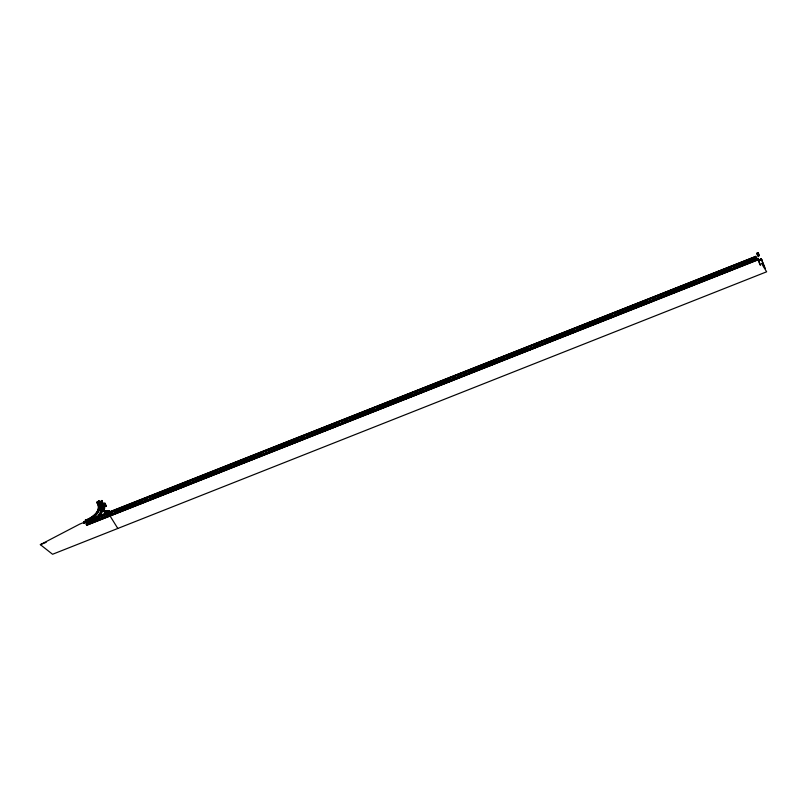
<?xml version="1.0" encoding="UTF-8"?>
<svg xmlns="http://www.w3.org/2000/svg" width="807" height="807" viewBox="0 0 807 807"><rect width="100%" height="100%" fill="white"/><g stroke="black" fill="none" stroke-linecap="round" stroke-linejoin="round"><path stroke-width="1.21" d="M99.856 507.008C99.977 513.504 93.582 517.418 88.649 520.313M102.469 509.066C102.59 515.572 96.194 519.476 91.272 522.381M99.564 509.278L95.66 515.32L89.496 519.526M102.176 511.335L98.283 517.378M759.084 260.066L760.94 258.976L761.425 259.592L759.105 260.51L759.024 259.622M761.072 259.178L760.557 258.986M97.576 517.912L91.1 522.24M761.384 263.314L766.65 271.798L52.566 554.268L40.35 544.644L79.853 524.036L85.623 521.746M758.54 255.769L757.319 252.984L758.711 255.9L757.44 253.6M98.383 501.056L99.372 500.663L103.145 503.639L104.829 508.107L103.841 508.491L102.156 504.032L98.383 501.056L99.644 504.405M85.3 520.202L85.885 521.413L85.3 520.202C92.129 517.771 102.509 510.579 96.709 502.297L98.878 501.45L99.715 503.669M96.709 502.297L99.049 501.581L100.31 504.92M87.923 522.26L88.498 523.471L87.923 522.26C94.752 519.829 105.122 512.647 99.332 504.365L101.49 503.507M99.332 504.365L101.662 503.639L103.76 509.207M102.156 504.032L103.145 503.639M103.346 509.782C105.011 512.132 115.683 510.821 104.95 510.71M85.471 520.333C92.301 517.902 102.681 510.72 96.88 502.438M109.036 512.052L755.705 256.455L756.109 257.534L84.049 523.178L83.646 522.099L85.946 521.181M89.406 519.819L97.476 516.621M99.786 515.713L105.546 513.434M83.646 522.099L106.867 513.111M108.037 512.647L755.705 256.455M91.403 519.466L97.183 517.176M99.493 516.268L105.273 513.978M109.127 512.717L110.791 512.062L113.091 513.877M84.049 523.178L92.119 519.98M96.729 518.155L107.109 514.059M116.47 510.347L119.991 508.955M122.331 508.037L124.671 507.109M128.182 505.717L130.532 504.789M132.873 503.861L136.383 502.468M138.723 501.55L141.074 500.622M144.584 499.23L146.924 498.302M149.265 497.374L152.785 495.982M155.126 495.064L157.466 494.136M159.806 493.208L173.858 487.65M176.208 486.722L179.719 485.33M182.059 484.402L190.26 481.164M192.601 480.236L196.111 478.844M198.461 477.915L200.802 476.998M203.142 476.069L205.482 475.141M208.993 473.749L216.024 470.965M219.534 469.583L221.885 468.655M224.225 467.727L232.426 464.489M235.937 463.097L238.277 462.169M240.617 461.241L245.308 459.385M252.329 456.611L254.669 455.683M257.019 454.755L260.53 453.363M268.731 450.124L271.071 449.196M273.412 448.268L276.922 446.876M279.272 445.948L281.613 445.03M283.953 444.102L287.463 442.71M289.814 441.782L298.005 438.544M300.345 437.616L303.866 436.224M306.206 435.296L309.717 433.904M312.057 432.986L314.407 432.058M316.748 431.13L320.258 429.738M322.598 428.81L324.949 427.881M328.459 426.5L330.799 425.571M333.14 424.643L336.66 423.251M343.681 420.477L347.202 419.085M349.542 418.157L356.563 415.373M360.083 413.991L372.965 408.887M376.476 407.505L389.357 402.4M392.878 401.018L395.218 400.09M398.729 398.698L401.069 397.77M403.409 396.842L405.76 395.914M409.27 394.532L411.61 393.604M413.951 392.676L417.471 391.284M419.811 390.356L422.152 389.428M424.492 388.51L428.013 387.118M430.353 386.19L432.693 385.262M440.894 382.024L444.405 380.632M446.745 379.704L449.085 378.776M452.606 377.383L454.946 376.466M457.287 375.537L460.807 374.145M463.147 373.217L465.488 372.289M468.998 370.897L471.338 369.979M473.689 369.051L481.88 365.803M484.23 364.875L498.282 359.317M500.622 358.389L504.133 357.007M506.483 356.079L514.674 352.83M517.015 351.902L520.535 350.52M522.875 349.592L525.216 348.664M533.417 345.426L540.438 342.642M543.958 341.25L546.299 340.322M548.639 339.394L556.84 336.156M560.351 334.764L562.691 333.836M565.041 332.918L573.232 329.67M576.753 328.278L579.093 327.349M581.433 326.432L584.944 325.039M593.145 321.791L595.485 320.863M597.836 319.945L601.346 318.553M603.686 317.625L606.027 316.697M608.367 315.769L611.888 314.377M614.228 313.459L622.429 310.211M624.769 309.283L628.28 307.901M630.62 306.973L634.141 305.581M636.481 304.653L638.821 303.725M641.162 302.796L644.682 301.415M652.873 298.166L655.223 297.238M657.564 296.31L661.074 294.928M668.105 292.144L671.616 290.752M673.956 289.824L680.987 287.05M684.497 285.658L697.379 280.564M700.9 279.172L710.261 275.469M717.292 272.685L719.632 271.757M723.143 270.375L725.493 269.447M727.833 268.519L730.174 267.591M733.684 266.199L736.034 265.271M738.375 264.343L741.885 262.961M744.225 262.033L746.576 261.105M748.916 260.177L752.427 258.785M88.084 522.391C94.923 519.97 105.293 512.778 99.493 504.496M758.731 259.592L86.672 525.236L86.258 524.157L89.718 522.785M92.028 521.877L758.146 258.381L759.105 260.51M86.258 524.157L758.318 258.512M86.672 525.236L758.56 259.461L758.146 258.381M760.002 264.857L758.287 260.318L761.384 259.097L765.298 268.549L764.804 268.156M758.731 260.217L761.304 259.269M40.35 544.644L46.181 542.334M758.287 260.318L761.869 259.481M758.681 259.753L759.367 259.985M106.06 512.203L108.884 512.314M111.326 514.241L107.149 513.877M111.497 514.372L107.321 514.009L105.263 512.788M107.573 512.778L111.78 512.818L112.355 514.039L111.951 512.959L108.824 513.111L105.959 511.85M102.65 510.73L104.708 511.951M755.261 256.868L759.407 260.126M757.289 259.955L754.222 257.544L751.731 258.522L754.031 260.338M751.882 262.093L748.815 259.683L746.324 260.661L749.39 263.082M746.475 264.242L743.408 261.821L740.917 262.8L743.983 265.221M741.068 266.381L738.002 263.96L735.51 264.938L738.576 267.359M735.661 268.519L732.595 266.098L730.103 267.077L733.17 269.498M730.254 270.658L727.188 268.237L724.696 269.215L727.763 271.636M724.847 272.796L721.781 270.375L719.289 271.354L722.356 273.775M719.441 274.935L716.374 272.514L713.882 273.492L716.949 275.913M713.267 276.468L710.967 274.652L708.475 275.631L711.542 278.052M708.627 279.212L705.55 276.791L703.068 277.779L706.135 280.19M702.453 280.745L700.143 278.929L697.662 279.918L700.728 282.329M697.046 282.884L694.736 281.068L692.255 282.057L694.555 283.862M692.406 285.628L689.329 283.207L686.848 284.195L689.148 286.001M686.232 287.161L683.922 285.345L681.441 286.334L684.507 288.745M681.592 289.905L678.516 287.484L676.034 288.472L678.334 290.278M676.185 292.043L673.109 289.622L670.627 290.611L673.694 293.022M670.012 293.577L667.702 291.761L665.22 292.749L668.287 295.16M665.372 296.32L662.295 293.899L659.813 294.888L662.113 296.694M659.965 298.459L656.888 296.038L654.406 297.026L657.473 299.437M653.791 299.992L651.481 298.176L648.999 299.165L652.066 301.576M649.151 302.736L646.074 300.315L643.593 301.304L645.893 303.119M643.744 304.875L640.667 302.454L638.186 303.442L641.252 305.863M638.337 307.013L635.26 304.592L632.779 305.581L635.845 308.002M632.93 309.152L629.853 306.731L627.372 307.719L630.438 310.14M627.523 311.29L624.447 308.869L621.965 309.858L625.032 312.279M622.116 313.429L619.04 311.008L616.558 311.996L619.625 314.417M616.709 315.567L613.633 313.146L611.151 314.135L614.218 316.556M611.303 317.706L608.226 315.285L605.744 316.273L608.811 318.694M605.119 319.239L602.819 317.423L600.337 318.412L603.404 320.833M600.489 321.983L597.412 319.562L594.93 320.55L597.997 322.971M594.305 323.516L592.005 321.711L589.524 322.689L592.59 325.11M588.898 325.655L586.598 323.849L584.117 324.828L586.417 326.643M584.258 328.399L581.191 325.988L578.71 326.966L581.01 328.782M578.084 329.932L575.784 328.126L573.303 329.105L576.369 331.526M573.444 332.676L570.378 330.265L567.896 331.243L570.196 333.059M568.037 334.814L564.971 332.403L562.489 333.382L565.556 335.803M561.864 336.348L559.564 334.542L557.082 335.52L560.149 337.941M557.223 339.091L554.157 336.68L551.675 337.659L553.975 339.475M551.817 341.23L548.75 338.819L546.268 339.797L549.335 342.218M545.643 342.773L543.343 340.958L540.861 341.936L543.928 344.357M541.003 345.507L537.936 343.096L535.455 344.075L537.755 345.89M535.596 347.646L532.529 345.235L530.048 346.213L533.114 348.634M530.189 349.794L527.122 347.373L524.641 348.352L527.707 350.773M524.782 351.933L521.715 349.512L519.234 350.49L522.3 352.911M519.375 354.071L516.309 351.65L513.827 352.629L516.894 355.05M513.968 356.21L510.902 353.789L508.42 354.767L511.487 357.188M508.561 358.348L505.495 355.927L503.013 356.906L506.08 359.327M503.154 360.487L500.088 358.066L497.606 359.044L500.673 361.465M496.981 362.02L494.681 360.204L492.199 361.183L495.266 363.604M492.341 364.764L489.274 362.343L486.792 363.332L489.859 365.742M486.167 366.297L483.867 364.482L481.386 365.47L484.452 367.881M480.76 368.436L478.46 366.62L475.979 367.609L478.279 369.414M476.12 371.18L473.053 368.759L470.572 369.747L472.872 371.553M469.946 372.713L467.646 370.897L465.165 371.886L468.231 374.297M465.306 375.457L462.24 373.036L459.758 374.024L462.058 375.83M459.899 377.595L456.833 375.174L454.351 376.163L457.418 378.574M453.726 379.129L451.426 377.313L448.944 378.301L452.011 380.712M449.085 381.872L446.019 379.451L443.537 380.44L445.837 382.246M443.679 384.011L440.612 381.59L438.13 382.579L441.197 384.989M437.505 385.544L435.205 383.728L432.723 384.717L435.79 387.128M432.865 388.288L429.798 385.867L427.317 386.856L429.617 388.671M427.458 390.427L424.391 388.006L421.91 388.994L424.976 391.415M422.051 392.565L418.984 390.144L416.503 391.133L419.569 393.554M416.644 394.704L413.577 392.283L411.096 393.271L414.162 395.692M411.237 396.842L408.171 394.421L405.689 395.41L408.756 397.831M405.83 398.981L402.764 396.56L400.282 397.548L403.349 399.969M400.423 401.119L397.357 398.698L394.875 399.687L397.942 402.108M395.016 403.258L391.95 400.837L389.468 401.825L392.535 404.246M388.843 404.791L386.543 402.975L384.061 403.964L387.128 406.385M384.203 407.535L381.136 405.114L378.654 406.103L381.721 408.524M378.029 409.068L375.729 407.263L373.248 408.241L376.314 410.662M372.622 411.207L370.322 409.401L367.841 410.38L370.141 412.195M367.982 413.951L364.915 411.54L362.434 412.518L364.734 414.334M361.808 415.484L359.508 413.678L357.027 414.657L360.093 417.078M357.168 418.228L354.102 415.817L351.62 416.795L353.92 418.611M351.761 420.366L348.695 417.955L346.213 418.934L349.28 421.355M345.588 421.9L343.288 420.094L340.796 421.072L343.873 423.493M340.947 424.643L337.881 422.232L335.389 423.211L337.699 425.027M335.541 426.782L332.474 424.371L329.982 425.35L333.059 427.771M329.367 428.325L327.067 426.51L324.575 427.488L327.652 429.909M324.727 431.059L321.66 428.648L319.168 429.627L321.479 431.442M319.32 433.198L316.253 430.787L313.762 431.765L316.838 434.186M313.913 435.346L310.846 432.925L308.355 433.904L311.431 436.325M308.506 437.485L305.439 435.064L302.948 436.042L306.024 438.463M303.099 439.623L300.033 437.202L297.541 438.181L300.618 440.602M297.692 441.762L294.626 439.341L292.134 440.319L295.211 442.74M292.285 443.9L289.219 441.479L286.727 442.458L289.804 444.879M286.878 446.039L283.812 443.618L281.32 444.596L284.397 447.017M280.705 447.572L278.405 445.757L275.913 446.745L278.99 449.156M276.065 450.316L272.998 447.895L270.506 448.884L273.583 451.295M269.891 451.849L267.591 450.034L265.1 451.022L268.176 453.433M264.484 453.988L262.184 452.172L259.693 453.161L262.003 454.966M259.844 456.732L256.777 454.311L254.286 455.299L256.596 457.105M253.67 458.265L251.37 456.449L248.879 457.438L251.955 459.849M249.03 461.009L245.964 458.588L243.472 459.576L245.772 461.382M243.623 463.147L240.557 460.726L238.065 461.715L240.365 463.521M237.45 464.681L235.15 462.865L232.658 463.854L235.735 466.264M232.809 467.424L229.743 465.003L227.251 465.992L229.551 467.798M227.403 469.563L224.336 467.142L221.844 468.131L224.921 470.542M221.229 471.096L218.929 469.281L216.437 470.269L219.504 472.68M216.589 473.84L213.522 471.419L211.03 472.408L213.33 474.223M211.182 475.979L208.115 473.558L205.624 474.546L208.69 476.967M205.775 478.117L202.708 475.696L200.217 476.685L203.283 479.106M200.368 480.256L197.301 477.835L194.81 478.823L197.876 481.244M194.961 482.394L191.895 479.973L189.403 480.962L192.47 483.383M189.554 484.533L186.488 482.112L183.996 483.1L187.063 485.521M184.147 486.671L181.081 484.25L178.589 485.239L181.656 487.66M178.74 488.81L175.674 486.389L173.182 487.378L176.249 489.799M172.567 490.343L170.267 488.528L167.775 489.516L170.842 491.937M167.927 493.087L164.86 490.666L162.368 491.655L165.435 494.076M161.753 494.62L159.453 492.815L156.962 493.793L160.028 496.214M156.346 496.759L154.046 494.953L151.555 495.932L153.855 497.748M151.706 499.503L148.639 497.092L146.148 498.07L148.448 499.886M145.532 501.036L143.232 499.23L140.741 500.209L143.807 502.63M140.892 503.78L137.826 501.369L135.334 502.347L137.634 504.163M135.485 505.918L132.419 503.507L129.927 504.486L132.227 506.302M129.312 507.452L127.012 505.646L124.52 506.625L127.587 509.046M124.671 510.195L121.605 507.785L119.113 508.763L121.413 510.579M119.265 512.334L116.198 509.923L113.706 510.902L116.773 513.323M97.788 501.873L101.077 509.237M100.411 503.931L102.721 509.742M109.57 511.84L109.167 510.76M108.299 513.04L111.366 515.461M109.318 515.037L109.893 516.248M106.423 513.524L110.569 516.783L117.812 528.454M104.426 510.407L106.131 511.981M103.518 511.164L105.435 512.919M104.597 510.538L102.328 505.737M102.55 509.6L103.689 511.295M105.001 504.304L104.9 504.557M105.314 505.575L105.414 505.333M102.943 503.639L103.437 504.385L101.884 500.431L102.741 503.185M105.263 505.717C107.452 509.691 102.913 499.271 105.001 504.809M103.649 505.959L104.012 506.584L103.205 504.738M105.505 505.031C108.128 510.296 103.306 498.363 105.475 505.192M102.237 502.448L101.763 501.561L101.914 502.196M102.489 502.842L101.43 500.612L102.015 502.458M761.384 259.097L764.38 267.026M758.54 255.799L758.237 255.083M758.782 260.711L760.487 265.241M755.534 256.323L755.937 257.403M86.43 524.288L86.843 525.367M83.817 522.23L84.221 523.309M102.338 502.721L102.822 503.79M757.975 252.732L756.673 253.247L757.652 255.839L758.953 255.325L757.975 252.732M758.378 253.055L757.087 253.569L758.066 256.162L759.357 255.648L758.378 253.055"/></g></svg>
